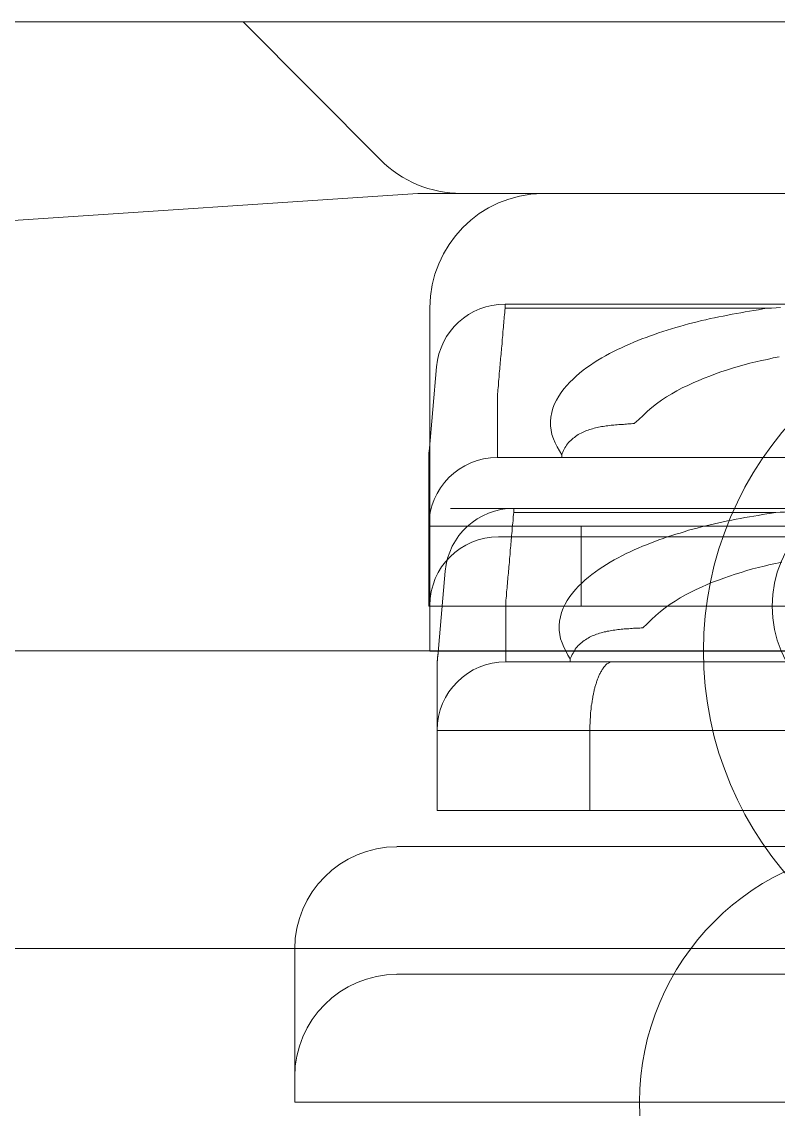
# Model space of a CAD drawing. Units: millimetres at full size, sheet at 1:30. Extents: x -17796 to 21385, y -23279 to 7734.
# Drawn here: x -4498.77 to -4465.73, y -2883.62 to -2836.11 of the extents above; entities that cross this region are included whole.
import ezdxf

# ---------------------------------------------------------------- set-up
doc = ezdxf.new("R2010")
doc.units = ezdxf.units.MM
doc.header["$LTSCALE"] = 30
doc.linetypes.add('DASHED2', pattern=[3, 2, -1])
doc.linetypes.add('USER9', pattern=[2.3, 2, -0.1, 0.1, -0.1])
for name, color, linetype, lineweight in [('0-C_0_4P', 4, 'Continuous', 18), ('1-F_衛生陶器・住設', 2, 'USER9', 18), ('3-B_仕上線（タイル・', 7, 'Continuous', 18), ('7-C_B2', 1, 'Continuous', 18), ('E-8_緑点線', 7, 'DASHED2', 9)]:
    doc.layers.add(name, color=color, linetype=linetype, lineweight=lineweight)

# ---------------------------------------------------------------- blocks, each defined once
blk = doc.blocks.new('1')
at = {"layer": 'E-8_緑点線'}
for p, q in [((679.41, -136.27), (18.22, -136.27)), ((551.25, -142.3), (545.26, -136.27)), ((419.52, -152.69), (552.88, -143.77)), ((552.88, -143.77), (632.53, -143.77)), ((556.69, -148.61), (561.09, -148.61)), ((556.69, -148.61), (561.09, -148.61)), ((556.69, -148.61), (556.69, -148.79)), ((561.09, -148.61), (562.16, -148.61)), ((561.09, -148.61), (562.16, -148.61)), ((562.16, -148.61), (570.97, -148.61)), ((562.16, -148.61), (570.97, -148.61)), ((562.16, -148.61), (570.97, -148.61)), ((562.16, -148.61), (570.97, -148.61)), ((553.41, -148.76), (553.41, -163.77)), ((556.69, -148.79), (568.14, -148.79)), ((553.7, -151.35), (553.38, -155.07)), ((553.7, -151.35), (553.38, -155.07)), ((556.36, -155.19), (556.36, -152.62)), ((556.36, -155.19), (556.36, -152.62)), ((553.36, -158.01), (553.36, -155.31)), ((553.36, -158.01), (553.36, -155.31)), ((556.36, -155.19), (556.36, -155.31)), ((556.36, -155.19), (556.36, -155.31)), ((559.17, -155.31), (556.36, -155.31)), ((561.02, -155.31), (559.17, -155.31)), ((561.02, -155.31), (559.17, -155.31)), ((561.02, -155.31), (564.05, -155.31)), ((561.02, -155.31), (564.05, -155.31)), ((564.05, -155.31), (569.13, -155.31)), ((564.05, -155.31), (569.13, -155.31)), ((557.07, -157.53), (557.6, -157.53)), ((557.07, -157.53), (557.07, -157.71)), ((557.07, -157.53), (557.6, -157.53)), ((557.07, -157.53), (557.07, -157.71)), ((557.07, -157.53), (557.6, -157.53)), ((568.52, -157.71), (557.07, -157.71)), ((568.52, -157.71), (557.07, -157.71)), ((557.6, -157.53), (564.53, -157.53)), ((557.6, -157.53), (564.53, -157.53)), ((557.6, -157.53), (564.53, -157.53)), ((557.6, -157.53), (564.53, -157.53)), ((570.61, -157.53), (564.53, -157.53)), ((570.61, -157.53), (564.53, -157.53)), ((553.36, -158.01), (553.36, -158.31)), ((553.36, -158.01), (553.36, -158.31)), ((553.36, -161.81), (553.36, -158.31)), ((553.36, -161.81), (553.36, -158.31)), ((560.02, -158.31), (554.36, -158.31)), ((560.02, -158.31), (554.36, -158.31)), ((586.69, -158.31), (560.02, -158.31)), ((560.02, -161.81), (560.02, -158.31)), ((560.02, -161.81), (560.02, -158.31)), ((586.69, -158.31), (560.02, -158.31)), ((590.41, -158.77), (556.41, -158.77)), ((554.08, -160.27), (553.75, -163.99)), ((554.08, -160.27), (553.75, -163.99)), ((553.36, -161.81), (560.02, -161.81)), ((593.36, -161.81), (553.36, -161.81)), ((553.36, -161.81), (560.02, -161.81)), ((586.69, -161.81), (560.02, -161.81)), ((586.69, -161.81), (560.02, -161.81)), ((556.73, -162.48), (556.73, -164.11)), ((553.41, -163.77), (593.41, -163.77)), ((553.73, -166.93), (553.73, -164.23)), ((556.73, -164.11), (556.73, -164.23)), ((559.54, -164.23), (556.73, -164.23)), ((559.54, -164.23), (556.73, -164.23)), ((561.4, -164.23), (559.54, -164.23)), ((564.43, -164.23), (561.4, -164.23)), ((569.5, -164.23), (564.43, -164.23)), ((553.73, -167.23), (553.73, -166.93)), ((553.73, -170.73), (553.73, -167.23)), ((560.4, -170.73), (560.4, -167.23)), ((560.4, -167.23), (587.07, -167.23)), ((560.4, -170.73), (560.4, -167.23)), ((560.4, -170.73), (553.73, -170.73)), ((553.73, -170.73), (593.73, -170.73)), ((560.4, -170.73), (587.07, -170.73)), ((560.4, -170.73), (587.07, -170.73)), ((595.49, -172.31), (551.97, -172.31)), ((547.51, -176.78), (547.51, -183.47)), ((551.97, -177.89), (595.49, -177.89)), ((547.51, -183.47), (599.96, -183.47))]:
    blk.add_line(p, q, dxfattribs=at)
for points in [[(556.69, -148.61), (561.09, -148.61), (562.16, -148.61)], [(556.69, -148.61), (556.69, -148.79), (568.14, -148.79)], [(556.69, -148.61), (561.09, -148.61), (562.16, -148.61)], [(568.14, -148.79), (568.33, -148.78), (568.53, -148.77), (568.72, -148.76)], [(568.14, -148.79), (568.33, -148.78), (568.53, -148.77), (568.72, -148.76)], [(556.69, -148.79), (556.68, -148.88), (556.68, -148.98), (556.67, -149.07), (556.66, -149.16), (556.65, -149.25), (556.64, -149.34), (556.64, -149.43), (556.63, -149.52), (556.62, -149.61), (556.61, -149.71), (556.6, -149.8), (556.6, -149.89), (556.59, -149.98), (556.58, -150.07), (556.57, -150.16), (556.56, -150.25), (556.56, -150.34), (556.55, -150.44), (556.54, -150.53), (556.53, -150.62), (556.52, -150.71), (556.52, -150.8), (556.51, -150.89), (556.5, -150.98), (556.49, -151.07), (556.48, -151.16), (556.48, -151.26), (556.47, -151.35), (556.46, -151.44), (556.45, -151.53), (556.44, -151.62), (556.44, -151.71), (556.43, -151.8), (556.42, -151.89), (556.41, -151.99), (556.4, -152.08), (556.4, -152.17), (556.39, -152.26), (556.38, -152.35)], [(556.69, -148.79), (556.68, -148.88), (556.68, -148.98), (556.67, -149.07), (556.66, -149.16), (556.65, -149.25), (556.64, -149.34), (556.64, -149.43), (556.63, -149.52), (556.62, -149.61), (556.61, -149.71), (556.6, -149.8), (556.6, -149.89), (556.59, -149.98), (556.58, -150.07), (556.57, -150.16), (556.56, -150.25), (556.56, -150.34), (556.55, -150.44), (556.54, -150.53), (556.53, -150.62), (556.52, -150.71), (556.52, -150.8), (556.51, -150.89), (556.5, -150.98), (556.49, -151.07), (556.48, -151.16), (556.48, -151.26), (556.47, -151.35), (556.46, -151.44), (556.45, -151.53), (556.44, -151.62), (556.44, -151.71), (556.43, -151.8), (556.42, -151.89), (556.41, -151.99), (556.4, -152.08), (556.4, -152.17), (556.39, -152.26), (556.38, -152.35)], [(568.14, -148.79), (567.95, -148.82), (567.76, -148.86), (567.56, -148.89), (567.37, -148.92), (567.18, -148.95), (566.99, -148.99), (566.8, -149.02), (566.61, -149.05), (566.42, -149.09), (566.22, -149.13), (566.03, -149.16), (565.84, -149.2), (565.65, -149.24), (565.46, -149.29), (565.27, -149.33), (565.08, -149.38), (564.9, -149.42), (564.71, -149.47), (564.52, -149.52), (564.33, -149.58), (564.15, -149.63), (563.96, -149.69), (563.77, -149.74), (563.59, -149.8), (563.4, -149.86), (563.22, -149.93), (563.04, -149.99), (562.85, -150.06), (562.67, -150.13), (562.49, -150.2), (562.31, -150.27), (562.13, -150.35), (561.96, -150.43), (561.78, -150.51), (561.6, -150.59), (561.43, -150.68), (561.26, -150.77), (561.08, -150.86), (560.92, -150.96)], [(568.14, -148.79), (567.95, -148.82), (567.76, -148.86), (567.56, -148.89), (567.37, -148.92), (567.18, -148.95), (566.99, -148.99), (566.8, -149.02), (566.61, -149.05), (566.42, -149.09), (566.22, -149.13), (566.03, -149.16), (565.84, -149.2), (565.65, -149.24), (565.46, -149.29), (565.27, -149.33), (565.08, -149.38), (564.9, -149.42), (564.71, -149.47), (564.52, -149.52), (564.33, -149.58), (564.15, -149.63), (563.96, -149.69), (563.77, -149.74), (563.59, -149.8), (563.4, -149.86), (563.22, -149.93), (563.04, -149.99), (562.85, -150.06), (562.67, -150.13), (562.49, -150.2), (562.31, -150.27), (562.13, -150.35), (561.96, -150.43), (561.78, -150.51), (561.6, -150.59), (561.43, -150.68), (561.26, -150.77), (561.08, -150.86), (560.92, -150.96)], [(568.66, -150.91), (568.4, -150.96), (568.15, -151.02), (567.89, -151.07), (567.64, -151.13), (567.38, -151.19), (567.13, -151.26), (566.87, -151.33), (566.62, -151.41), (566.37, -151.49), (566.12, -151.57), (565.88, -151.66), (565.63, -151.75), (565.39, -151.84), (565.15, -151.94), (564.91, -152.05)], [(568.66, -150.91), (568.4, -150.96), (568.15, -151.02), (567.89, -151.07), (567.64, -151.13), (567.38, -151.19), (567.13, -151.26), (566.87, -151.33), (566.62, -151.41), (566.37, -151.49), (566.12, -151.57), (565.88, -151.66), (565.63, -151.75), (565.39, -151.84), (565.15, -151.94), (564.91, -152.05)], [(560.92, -150.96), (560.75, -151.06), (560.58, -151.16), (560.42, -151.27), (560.26, -151.38), (560.1, -151.5), (559.95, -151.62), (559.8, -151.75), (559.66, -151.88), (559.52, -152.02), (559.39, -152.16), (559.26, -152.31), (559.14, -152.47), (559.04, -152.63), (558.94, -152.8), (558.85, -152.97), (558.78, -153.16), (558.73, -153.34), (558.69, -153.54), (558.67, -153.73), (558.68, -153.93), (558.7, -154.12), (558.74, -154.31), (558.81, -154.49), (558.88, -154.67), (558.97, -154.84), (559.07, -155.02), (559.17, -155.19)], [(560.92, -150.96), (560.75, -151.06), (560.58, -151.16), (560.42, -151.27), (560.26, -151.38), (560.1, -151.5), (559.95, -151.62), (559.8, -151.75), (559.66, -151.88), (559.52, -152.02), (559.39, -152.16), (559.26, -152.31), (559.14, -152.47), (559.04, -152.63), (558.94, -152.8), (558.85, -152.97), (558.78, -153.16), (558.73, -153.34), (558.69, -153.54), (558.67, -153.73), (558.68, -153.93), (558.7, -154.12), (558.74, -154.31), (558.81, -154.49), (558.88, -154.67), (558.97, -154.84), (559.07, -155.02), (559.17, -155.19)], [(556.38, -152.35), (556.37, -152.44), (556.36, -152.53), (556.36, -152.62)], [(556.38, -152.35), (556.37, -152.44), (556.36, -152.53), (556.36, -152.62)], [(564.91, -152.05), (564.67, -152.16), (564.43, -152.27), (564.2, -152.39), (563.97, -152.52), (563.74, -152.66), (563.52, -152.8), (563.31, -152.96), (563.11, -153.12), (562.91, -153.29), (562.72, -153.47), (562.53, -153.65), (562.33, -153.83)], [(564.91, -152.05), (564.67, -152.16), (564.43, -152.27), (564.2, -152.39), (563.97, -152.52), (563.74, -152.66), (563.52, -152.8), (563.31, -152.96), (563.11, -153.12), (562.91, -153.29), (562.72, -153.47), (562.53, -153.65), (562.33, -153.83)], [(562.33, -153.83), (562.27, -153.83), (562.2, -153.84), (562.13, -153.84), (562.06, -153.84), (561.99, -153.85), (561.93, -153.85), (561.86, -153.86), (561.79, -153.86), (561.72, -153.87), (561.66, -153.87), (561.59, -153.88), (561.52, -153.88), (561.45, -153.89), (561.38, -153.89), (561.32, -153.9), (561.25, -153.91), (561.18, -153.92), (561.11, -153.93), (561.05, -153.94), (560.98, -153.95), (560.91, -153.96), (560.84, -153.97), (560.78, -153.98), (560.71, -154), (560.64, -154.01), (560.58, -154.03), (560.51, -154.05), (560.45, -154.07), (560.38, -154.09), (560.32, -154.11), (560.25, -154.13), (560.19, -154.16), (560.13, -154.19), (560.07, -154.21), (560.01, -154.24), (559.95, -154.28), (559.89, -154.31), (559.83, -154.35), (559.77, -154.39)], [(562.33, -153.83), (562.27, -153.83), (562.2, -153.84), (562.13, -153.84), (562.06, -153.84), (561.99, -153.85), (561.93, -153.85), (561.86, -153.86), (561.79, -153.86), (561.72, -153.87), (561.66, -153.87), (561.59, -153.88), (561.52, -153.88), (561.45, -153.89), (561.38, -153.89), (561.32, -153.9), (561.25, -153.91), (561.18, -153.92), (561.11, -153.93), (561.05, -153.94), (560.98, -153.95), (560.91, -153.96), (560.84, -153.97), (560.78, -153.98), (560.71, -154), (560.64, -154.01), (560.58, -154.03), (560.51, -154.05), (560.45, -154.07), (560.38, -154.09), (560.32, -154.11), (560.25, -154.13), (560.19, -154.16), (560.13, -154.19), (560.07, -154.21), (560.01, -154.24), (559.95, -154.28), (559.89, -154.31), (559.83, -154.35), (559.77, -154.39)], [(559.77, -154.39), (559.72, -154.43), (559.66, -154.47), (559.61, -154.52), (559.56, -154.56), (559.51, -154.61), (559.47, -154.66), (559.42, -154.71), (559.38, -154.77), (559.35, -154.83), (559.31, -154.88), (559.28, -154.94), (559.25, -155), (559.22, -155.07), (559.19, -155.13), (559.17, -155.19)], [(559.77, -154.39), (559.72, -154.43), (559.66, -154.47), (559.61, -154.52), (559.56, -154.56), (559.51, -154.61), (559.47, -154.66), (559.42, -154.71), (559.38, -154.77), (559.35, -154.83), (559.31, -154.88), (559.28, -154.94), (559.25, -155), (559.22, -155.07), (559.19, -155.13), (559.17, -155.19)], [(553.36, -155.19), (553.36, -155.19), (553.36, -155.19), (553.36, -155.19), (553.36, -155.19), (553.36, -155.2), (553.36, -155.2), (553.36, -155.2), (553.36, -155.2), (553.36, -155.2), (553.36, -155.21), (553.36, -155.21), (553.36, -155.21), (553.36, -155.21), (553.36, -155.21), (553.36, -155.21), (553.36, -155.22), (553.36, -155.22), (553.36, -155.22), (553.36, -155.22), (553.36, -155.22), (553.36, -155.23), (553.36, -155.23), (553.36, -155.23), (553.36, -155.23), (553.36, -155.23), (553.36, -155.24), (553.36, -155.24), (553.36, -155.24), (553.36, -155.24), (553.36, -155.24), (553.36, -155.25), (553.36, -155.25), (553.36, -155.25), (553.36, -155.25), (553.36, -155.25), (553.36, -155.25), (553.36, -155.26), (553.36, -155.26), (553.36, -155.26)], [(553.36, -155.19), (553.36, -155.19), (553.36, -155.19), (553.36, -155.19), (553.36, -155.19), (553.36, -155.2), (553.36, -155.2), (553.36, -155.2), (553.36, -155.2), (553.36, -155.2), (553.36, -155.21), (553.36, -155.21), (553.36, -155.21), (553.36, -155.21), (553.36, -155.21), (553.36, -155.21), (553.36, -155.22), (553.36, -155.22), (553.36, -155.22), (553.36, -155.22), (553.36, -155.22), (553.36, -155.23), (553.36, -155.23), (553.36, -155.23), (553.36, -155.23), (553.36, -155.23), (553.36, -155.24), (553.36, -155.24), (553.36, -155.24), (553.36, -155.24), (553.36, -155.24), (553.36, -155.25), (553.36, -155.25), (553.36, -155.25), (553.36, -155.25), (553.36, -155.25), (553.36, -155.25), (553.36, -155.26), (553.36, -155.26), (553.36, -155.26)], [(553.36, -155.26), (553.36, -155.26), (553.36, -155.26), (553.36, -155.27), (553.36, -155.27), (553.36, -155.27), (553.36, -155.27), (553.36, -155.27), (553.36, -155.28), (553.36, -155.28), (553.36, -155.28), (553.36, -155.28), (553.36, -155.28), (553.36, -155.29), (553.36, -155.29), (553.36, -155.29), (553.36, -155.29), (553.36, -155.29), (553.36, -155.3), (553.36, -155.3), (553.36, -155.3), (553.36, -155.3), (553.36, -155.3), (553.36, -155.3), (553.36, -155.31), (553.36, -155.31), (553.36, -155.31), (553.36, -155.31)], [(553.36, -155.26), (553.36, -155.26), (553.36, -155.26), (553.36, -155.27), (553.36, -155.27), (553.36, -155.27), (553.36, -155.27), (553.36, -155.27), (553.36, -155.28), (553.36, -155.28), (553.36, -155.28), (553.36, -155.28), (553.36, -155.28), (553.36, -155.29), (553.36, -155.29), (553.36, -155.29), (553.36, -155.29), (553.36, -155.29), (553.36, -155.3), (553.36, -155.3), (553.36, -155.3), (553.36, -155.3), (553.36, -155.3), (553.36, -155.3), (553.36, -155.31), (553.36, -155.31), (553.36, -155.31), (553.36, -155.31)], [(559.17, -155.3), (559.17, -155.31), (559.17, -155.31), (559.17, -155.31), (556.36, -155.31)], [(559.17, -155.19), (559.17, -155.19), (559.17, -155.2), (559.17, -155.2), (559.17, -155.2), (559.17, -155.21), (559.17, -155.21), (559.17, -155.21), (559.17, -155.21), (559.17, -155.22), (559.17, -155.22), (559.17, -155.22), (559.17, -155.23), (559.17, -155.23), (559.17, -155.23), (559.17, -155.23), (559.17, -155.24), (559.17, -155.24), (559.17, -155.24), (559.17, -155.25), (559.17, -155.25), (559.17, -155.25), (559.17, -155.26), (559.17, -155.26), (559.17, -155.26), (559.17, -155.26), (559.17, -155.27), (559.17, -155.27), (559.17, -155.27), (559.17, -155.28), (559.17, -155.28), (559.17, -155.28), (559.17, -155.28), (559.17, -155.29), (559.17, -155.29), (559.17, -155.29), (559.17, -155.3), (559.17, -155.3), (559.17, -155.3), (559.17, -155.3)], [(559.17, -155.19), (559.17, -155.19), (559.17, -155.2), (559.17, -155.2), (559.17, -155.2), (559.17, -155.21), (559.17, -155.21), (559.17, -155.21), (559.17, -155.21), (559.17, -155.22), (559.17, -155.22), (559.17, -155.22), (559.17, -155.23), (559.17, -155.23), (559.17, -155.23), (559.17, -155.23), (559.17, -155.24), (559.17, -155.24), (559.17, -155.24), (559.17, -155.25), (559.17, -155.25), (559.17, -155.25), (559.17, -155.26), (559.17, -155.26), (559.17, -155.26), (559.17, -155.26), (559.17, -155.27), (559.17, -155.27), (559.17, -155.27), (559.17, -155.28), (559.17, -155.28), (559.17, -155.28), (559.17, -155.28), (559.17, -155.29), (559.17, -155.29), (559.17, -155.29), (559.17, -155.3), (559.17, -155.3), (559.17, -155.3), (559.17, -155.3)], [(559.17, -155.3), (559.17, -155.31), (559.17, -155.31), (559.17, -155.31)], [(554.31, -157.53), (557.07, -157.53), (557.6, -157.53)], [(557.07, -157.71), (557.06, -157.8), (557.05, -157.9), (557.04, -157.99), (557.04, -158.08), (557.03, -158.17), (557.02, -158.26), (557.01, -158.35), (557, -158.44), (557, -158.53), (556.99, -158.63), (556.98, -158.72), (556.97, -158.81), (556.96, -158.9), (556.96, -158.99), (556.95, -159.08), (556.94, -159.17), (556.93, -159.26), (556.92, -159.36), (556.92, -159.45), (556.91, -159.54), (556.9, -159.63), (556.89, -159.72), (556.88, -159.81), (556.88, -159.9), (556.87, -159.99), (556.86, -160.08), (556.85, -160.18), (556.84, -160.27), (556.84, -160.36), (556.83, -160.45), (556.82, -160.54), (556.81, -160.63), (556.8, -160.72), (556.8, -160.81), (556.79, -160.91), (556.78, -161), (556.77, -161.09), (556.76, -161.18), (556.76, -161.27)], [(557.07, -157.71), (557.06, -157.8), (557.05, -157.9), (557.04, -157.99), (557.04, -158.08), (557.03, -158.17), (557.02, -158.26), (557.01, -158.35), (557, -158.44), (557, -158.53), (556.99, -158.63), (556.98, -158.72), (556.97, -158.81), (556.96, -158.9), (556.96, -158.99), (556.95, -159.08), (556.94, -159.17), (556.93, -159.26), (556.92, -159.36), (556.92, -159.45), (556.91, -159.54), (556.9, -159.63), (556.89, -159.72), (556.88, -159.81), (556.88, -159.9), (556.87, -159.99), (556.86, -160.08), (556.85, -160.18), (556.84, -160.27), (556.84, -160.36), (556.83, -160.45), (556.82, -160.54), (556.81, -160.63), (556.8, -160.72), (556.8, -160.81), (556.79, -160.91), (556.78, -161), (556.77, -161.09), (556.76, -161.18), (556.76, -161.27)], [(563.41, -158.91), (563.6, -158.85), (563.78, -158.78), (563.97, -158.72), (564.15, -158.66), (564.34, -158.61), (564.52, -158.55), (564.71, -158.49), (564.9, -158.44), (565.09, -158.39), (565.27, -158.34), (565.46, -158.29), (565.65, -158.25), (565.84, -158.2), (566.03, -158.16), (566.22, -158.12), (566.41, -158.08), (566.6, -158.04), (566.79, -158), (566.98, -157.97), (567.17, -157.93), (567.37, -157.9), (567.56, -157.87), (567.75, -157.84), (567.94, -157.8), (568.13, -157.77), (568.33, -157.74), (568.52, -157.71)], [(563.41, -158.91), (563.6, -158.85), (563.78, -158.78), (563.97, -158.72), (564.15, -158.66), (564.34, -158.61), (564.52, -158.55), (564.71, -158.49), (564.9, -158.44), (565.09, -158.39), (565.27, -158.34), (565.46, -158.29), (565.65, -158.25), (565.84, -158.2), (566.03, -158.16), (566.22, -158.12), (566.41, -158.08), (566.6, -158.04), (566.79, -158), (566.98, -157.97), (567.17, -157.93), (567.37, -157.9), (567.56, -157.87), (567.75, -157.84), (567.94, -157.8), (568.13, -157.77), (568.33, -157.74), (568.52, -157.71)], [(571.86, -157.53), (570.61, -157.53), (564.53, -157.53)], [(571.86, -157.53), (570.61, -157.53), (564.53, -157.53)], [(571.41, -157.6), (571.22, -157.6), (571.03, -157.61), (570.83, -157.61), (570.64, -157.62), (570.45, -157.62), (570.25, -157.63), (570.06, -157.63), (569.87, -157.64), (569.68, -157.65), (569.48, -157.66), (569.29, -157.67), (569.1, -157.68), (568.9, -157.69), (568.71, -157.7), (568.52, -157.71)], [(571.41, -157.6), (571.22, -157.6), (571.03, -157.61), (570.83, -157.61), (570.64, -157.62), (570.45, -157.62), (570.25, -157.63), (570.06, -157.63), (569.87, -157.64), (569.68, -157.65), (569.48, -157.66), (569.29, -157.67), (569.1, -157.68), (568.9, -157.69), (568.71, -157.7), (568.52, -157.71)], [(553.43, -158.31), (553.4, -158.31), (553.38, -158.31), (553.36, -158.31)], [(553.43, -158.31), (553.4, -158.31), (553.38, -158.31), (553.36, -158.31)], [(554.36, -158.31), (554.33, -158.31), (554.31, -158.31), (554.28, -158.31), (554.26, -158.31), (554.24, -158.31), (554.21, -158.31), (554.19, -158.31), (554.17, -158.31), (554.14, -158.31), (554.12, -158.31), (554.09, -158.31), (554.07, -158.31), (554.05, -158.31), (554.02, -158.31), (554, -158.31), (553.98, -158.31), (553.95, -158.31), (553.93, -158.31), (553.9, -158.31), (553.88, -158.31), (553.86, -158.31), (553.83, -158.31), (553.81, -158.31), (553.78, -158.31), (553.76, -158.31), (553.74, -158.31), (553.71, -158.31), (553.69, -158.31), (553.67, -158.31), (553.64, -158.31), (553.62, -158.31), (553.59, -158.31), (553.57, -158.31), (553.55, -158.31), (553.52, -158.31), (553.5, -158.31), (553.48, -158.31), (553.45, -158.31), (553.43, -158.31)], [(554.36, -158.31), (554.33, -158.31), (554.31, -158.31), (554.28, -158.31), (554.26, -158.31), (554.24, -158.31), (554.21, -158.31), (554.19, -158.31), (554.17, -158.31), (554.14, -158.31), (554.12, -158.31), (554.09, -158.31), (554.07, -158.31), (554.05, -158.31), (554.02, -158.31), (554, -158.31), (553.98, -158.31), (553.95, -158.31), (553.93, -158.31), (553.9, -158.31), (553.88, -158.31), (553.86, -158.31), (553.83, -158.31), (553.81, -158.31), (553.78, -158.31), (553.76, -158.31), (553.74, -158.31), (553.71, -158.31), (553.69, -158.31), (553.67, -158.31), (553.64, -158.31), (553.62, -158.31), (553.59, -158.31), (553.57, -158.31), (553.55, -158.31), (553.52, -158.31), (553.5, -158.31), (553.48, -158.31), (553.45, -158.31), (553.43, -158.31)], [(559.54, -164.11), (559.44, -163.94), (559.35, -163.76), (559.26, -163.59), (559.18, -163.41), (559.12, -163.23), (559.08, -163.04), (559.05, -162.85), (559.05, -162.65), (559.07, -162.46), (559.11, -162.27), (559.16, -162.08), (559.23, -161.89), (559.32, -161.72), (559.41, -161.55), (559.52, -161.38), (559.64, -161.23), (559.77, -161.08), (559.9, -160.93), (560.04, -160.8), (560.18, -160.67), (560.33, -160.54), (560.48, -160.42), (560.64, -160.3), (560.8, -160.19), (560.96, -160.08), (561.13, -159.98), (561.29, -159.88), (561.46, -159.78), (561.63, -159.69), (561.8, -159.6), (561.98, -159.51), (562.15, -159.43), (562.33, -159.35), (562.51, -159.27), (562.69, -159.19), (562.87, -159.12), (563.05, -159.05), (563.23, -158.98), (563.41, -158.91)], [(559.54, -164.11), (559.44, -163.94), (559.35, -163.76), (559.26, -163.59), (559.18, -163.41), (559.12, -163.23), (559.08, -163.04), (559.05, -162.85), (559.05, -162.65), (559.07, -162.46), (559.11, -162.27), (559.16, -162.08), (559.23, -161.89), (559.32, -161.72), (559.41, -161.55), (559.52, -161.38), (559.64, -161.23), (559.77, -161.08), (559.9, -160.93), (560.04, -160.8), (560.18, -160.67), (560.33, -160.54), (560.48, -160.42), (560.64, -160.3), (560.8, -160.19), (560.96, -160.08), (561.13, -159.98), (561.29, -159.88), (561.46, -159.78), (561.63, -159.69), (561.8, -159.6), (561.98, -159.51), (562.15, -159.43), (562.33, -159.35), (562.51, -159.27), (562.69, -159.19), (562.87, -159.12), (563.05, -159.05), (563.23, -158.98), (563.41, -158.91)], [(562.71, -162.75), (562.9, -162.57), (563.09, -162.38), (563.28, -162.21), (563.48, -162.04), (563.68, -161.87), (563.9, -161.72), (564.12, -161.58), (564.34, -161.44), (564.57, -161.31), (564.81, -161.19), (565.04, -161.08), (565.28, -160.97), (565.52, -160.86), (565.76, -160.76), (566.01, -160.67), (566.25, -160.58), (566.5, -160.49), (566.75, -160.41), (567, -160.33), (567.25, -160.25), (567.5, -160.18), (567.76, -160.12), (568.01, -160.05), (568.27, -159.99), (568.52, -159.94), (568.78, -159.88)], [(562.71, -162.75), (562.9, -162.57), (563.09, -162.38), (563.28, -162.21), (563.48, -162.04), (563.68, -161.87), (563.9, -161.72), (564.12, -161.58), (564.34, -161.44), (564.57, -161.31), (564.81, -161.19), (565.04, -161.08), (565.28, -160.97), (565.52, -160.86), (565.76, -160.76), (566.01, -160.67), (566.25, -160.58), (566.5, -160.49), (566.75, -160.41), (567, -160.33), (567.25, -160.25), (567.5, -160.18), (567.76, -160.12), (568.01, -160.05), (568.27, -159.99), (568.52, -159.94), (568.78, -159.88)], [(556.76, -161.27), (556.75, -161.36), (556.74, -161.45), (556.73, -161.54)], [(556.76, -161.27), (556.75, -161.36), (556.74, -161.45), (556.73, -161.54)], [(556.73, -162.48), (556.73, -162.45), (556.73, -162.42), (556.73, -162.39), (556.73, -162.36), (556.73, -162.33), (556.73, -162.3), (556.73, -162.26), (556.73, -162.23), (556.73, -162.2), (556.73, -162.17), (556.73, -162.14), (556.73, -162.11), (556.73, -162.08), (556.73, -162.05), (556.73, -162.01), (556.73, -161.98), (556.73, -161.95), (556.73, -161.92), (556.73, -161.89), (556.73, -161.86), (556.73, -161.83), (556.73, -161.79), (556.73, -161.76), (556.73, -161.73), (556.73, -161.7), (556.73, -161.67), (556.73, -161.64), (556.73, -161.61), (556.73, -161.58), (556.73, -161.54)], [(556.73, -162.48), (556.73, -162.45), (556.73, -162.42), (556.73, -162.39), (556.73, -162.36), (556.73, -162.33), (556.73, -162.3), (556.73, -162.26), (556.73, -162.23), (556.73, -162.2), (556.73, -162.17), (556.73, -162.14), (556.73, -162.11), (556.73, -162.08), (556.73, -162.05), (556.73, -162.01), (556.73, -161.98), (556.73, -161.95), (556.73, -161.92), (556.73, -161.89), (556.73, -161.86), (556.73, -161.83), (556.73, -161.79), (556.73, -161.76), (556.73, -161.73), (556.73, -161.7), (556.73, -161.67), (556.73, -161.64), (556.73, -161.61), (556.73, -161.58), (556.73, -161.54)], [(556.73, -162.48), (556.73, -164.11), (556.73, -164.23)], [(559.54, -164.11), (559.57, -164.05), (559.6, -163.99), (559.63, -163.92), (559.66, -163.86), (559.69, -163.8), (559.72, -163.75), (559.76, -163.69), (559.8, -163.63), (559.84, -163.58), (559.89, -163.53), (559.94, -163.48), (559.99, -163.44), (560.04, -163.39), (560.09, -163.35), (560.15, -163.31), (560.21, -163.27), (560.26, -163.23), (560.32, -163.2), (560.38, -163.16), (560.44, -163.13), (560.5, -163.1), (560.57, -163.08), (560.63, -163.05), (560.69, -163.03), (560.76, -163.01), (560.82, -162.99), (560.89, -162.97), (560.95, -162.95), (561.02, -162.93), (561.09, -162.92), (561.15, -162.9), (561.22, -162.89), (561.29, -162.88), (561.35, -162.87), (561.42, -162.86), (561.49, -162.85), (561.56, -162.84), (561.62, -162.83), (561.69, -162.82)], [(559.54, -164.11), (559.57, -164.05), (559.6, -163.99), (559.63, -163.92), (559.66, -163.86), (559.69, -163.8), (559.72, -163.75), (559.76, -163.69), (559.8, -163.63), (559.84, -163.58), (559.89, -163.53), (559.94, -163.48), (559.99, -163.44), (560.04, -163.39), (560.09, -163.35), (560.15, -163.31), (560.21, -163.27), (560.26, -163.23), (560.32, -163.2), (560.38, -163.16), (560.44, -163.13), (560.5, -163.1), (560.57, -163.08), (560.63, -163.05), (560.69, -163.03), (560.76, -163.01), (560.82, -162.99), (560.89, -162.97), (560.95, -162.95), (561.02, -162.93), (561.09, -162.92), (561.15, -162.9), (561.22, -162.89), (561.29, -162.88), (561.35, -162.87), (561.42, -162.86), (561.49, -162.85), (561.56, -162.84), (561.62, -162.83), (561.69, -162.82)], [(561.69, -162.82), (561.76, -162.81), (561.83, -162.81), (561.9, -162.8), (561.96, -162.8), (562.03, -162.79), (562.1, -162.79), (562.17, -162.78), (562.24, -162.78), (562.3, -162.77), (562.37, -162.77), (562.44, -162.76), (562.51, -162.76), (562.58, -162.76), (562.64, -162.75), (562.71, -162.75)], [(561.69, -162.82), (561.76, -162.81), (561.83, -162.81), (561.9, -162.8), (561.96, -162.8), (562.03, -162.79), (562.1, -162.79), (562.17, -162.78), (562.24, -162.78), (562.3, -162.77), (562.37, -162.77), (562.44, -162.76), (562.51, -162.76), (562.58, -162.76), (562.64, -162.75), (562.71, -162.75)], [(553.74, -164.18), (553.74, -164.18), (553.74, -164.18), (553.73, -164.19), (553.73, -164.19), (553.73, -164.19), (553.73, -164.19), (553.73, -164.19), (553.73, -164.2), (553.73, -164.2), (553.73, -164.2), (553.73, -164.2), (553.73, -164.2), (553.73, -164.21), (553.73, -164.21), (553.73, -164.21), (553.73, -164.21), (553.73, -164.21), (553.73, -164.22), (553.73, -164.22), (553.73, -164.22), (553.73, -164.22), (553.73, -164.22), (553.73, -164.22), (553.73, -164.23), (553.73, -164.23), (553.73, -164.23), (553.73, -164.23)], [(553.74, -164.18), (553.74, -164.18), (553.74, -164.18), (553.73, -164.19), (553.73, -164.19), (553.73, -164.19), (553.73, -164.19), (553.73, -164.19), (553.73, -164.2), (553.73, -164.2), (553.73, -164.2), (553.73, -164.2), (553.73, -164.2), (553.73, -164.21), (553.73, -164.21), (553.73, -164.21), (553.73, -164.21), (553.73, -164.21), (553.73, -164.22), (553.73, -164.22), (553.73, -164.22), (553.73, -164.22), (553.73, -164.22), (553.73, -164.22), (553.73, -164.23), (553.73, -164.23), (553.73, -164.23), (553.73, -164.23)], [(553.73, -167.23), (553.73, -166.93), (553.73, -164.23)], [(553.74, -164.11), (553.74, -164.11), (553.74, -164.11), (553.74, -164.11), (553.74, -164.11), (553.74, -164.12), (553.74, -164.12), (553.74, -164.12), (553.74, -164.12), (553.74, -164.12), (553.74, -164.13), (553.74, -164.13), (553.74, -164.13), (553.74, -164.13), (553.74, -164.13), (553.74, -164.13), (553.74, -164.14), (553.74, -164.14), (553.74, -164.14), (553.74, -164.14), (553.74, -164.14), (553.74, -164.15), (553.74, -164.15), (553.74, -164.15), (553.74, -164.15), (553.74, -164.15), (553.74, -164.16), (553.74, -164.16), (553.74, -164.16), (553.74, -164.16), (553.74, -164.16), (553.74, -164.17), (553.74, -164.17), (553.74, -164.17), (553.74, -164.17), (553.74, -164.17), (553.74, -164.17), (553.74, -164.18), (553.74, -164.18), (553.74, -164.18)], [(553.74, -164.11), (553.74, -164.11), (553.74, -164.11), (553.74, -164.11), (553.74, -164.11), (553.74, -164.12), (553.74, -164.12), (553.74, -164.12), (553.74, -164.12), (553.74, -164.12), (553.74, -164.13), (553.74, -164.13), (553.74, -164.13), (553.74, -164.13), (553.74, -164.13), (553.74, -164.13), (553.74, -164.14), (553.74, -164.14), (553.74, -164.14), (553.74, -164.14), (553.74, -164.14), (553.74, -164.15), (553.74, -164.15), (553.74, -164.15), (553.74, -164.15), (553.74, -164.15), (553.74, -164.16), (553.74, -164.16), (553.74, -164.16), (553.74, -164.16), (553.74, -164.16), (553.74, -164.17), (553.74, -164.17), (553.74, -164.17), (553.74, -164.17), (553.74, -164.17), (553.74, -164.17), (553.74, -164.18), (553.74, -164.18), (553.74, -164.18)], [(559.54, -164.12), (559.54, -164.12), (559.54, -164.11), (559.54, -164.11)], [(559.54, -164.12), (559.54, -164.12), (559.54, -164.11), (559.54, -164.11)], [(559.54, -164.23), (559.54, -164.23), (559.54, -164.23), (559.54, -164.22), (559.54, -164.22), (559.54, -164.22), (559.54, -164.22), (559.54, -164.21), (559.54, -164.21), (559.54, -164.21), (559.54, -164.2), (559.54, -164.2), (559.54, -164.2), (559.54, -164.2), (559.54, -164.19), (559.54, -164.19), (559.54, -164.19), (559.54, -164.18), (559.54, -164.18), (559.54, -164.18), (559.54, -164.18), (559.54, -164.17), (559.54, -164.17), (559.54, -164.17), (559.54, -164.16), (559.54, -164.16), (559.54, -164.16), (559.54, -164.15), (559.54, -164.15), (559.54, -164.15), (559.54, -164.15), (559.54, -164.14), (559.54, -164.14), (559.54, -164.14), (559.54, -164.13), (559.54, -164.13), (559.54, -164.13), (559.54, -164.13), (559.54, -164.12), (559.54, -164.12)], [(559.54, -164.23), (559.54, -164.23), (559.54, -164.23), (559.54, -164.22), (559.54, -164.22), (559.54, -164.22), (559.54, -164.22), (559.54, -164.21), (559.54, -164.21), (559.54, -164.21), (559.54, -164.2), (559.54, -164.2), (559.54, -164.2), (559.54, -164.2), (559.54, -164.19), (559.54, -164.19), (559.54, -164.19), (559.54, -164.18), (559.54, -164.18), (559.54, -164.18), (559.54, -164.18), (559.54, -164.17), (559.54, -164.17), (559.54, -164.17), (559.54, -164.16), (559.54, -164.16), (559.54, -164.16), (559.54, -164.15), (559.54, -164.15), (559.54, -164.15), (559.54, -164.15), (559.54, -164.14), (559.54, -164.14), (559.54, -164.14), (559.54, -164.13), (559.54, -164.13), (559.54, -164.13), (559.54, -164.13), (559.54, -164.12), (559.54, -164.12)], [(577.96, -164.23), (569.5, -164.23), (564.43, -164.23), (561.4, -164.23), (559.54, -164.23)], [(561.4, -164.23), (561.36, -164.23), (561.32, -164.24), (561.28, -164.25), (561.25, -164.27), (561.21, -164.29), (561.18, -164.31), (561.14, -164.33), (561.11, -164.36), (561.08, -164.38), (561.06, -164.41), (561.03, -164.44), (561.01, -164.47), (560.98, -164.51), (560.96, -164.54), (560.94, -164.57), (560.92, -164.61), (560.9, -164.64), (560.88, -164.67), (560.86, -164.71), (560.84, -164.75), (560.82, -164.78), (560.81, -164.82), (560.79, -164.85), (560.77, -164.89), (560.76, -164.93), (560.74, -164.96), (560.73, -165), (560.72, -165.04), (560.7, -165.08), (560.69, -165.11), (560.68, -165.15), (560.67, -165.19), (560.66, -165.23), (560.64, -165.27), (560.63, -165.3), (560.62, -165.34), (560.61, -165.38), (560.6, -165.42), (560.59, -165.46)], [(561.4, -164.23), (561.36, -164.23), (561.32, -164.24), (561.28, -164.25), (561.25, -164.27), (561.21, -164.29), (561.18, -164.31), (561.14, -164.33), (561.11, -164.36), (561.08, -164.38), (561.06, -164.41), (561.03, -164.44), (561.01, -164.47), (560.98, -164.51), (560.96, -164.54), (560.94, -164.57), (560.92, -164.61), (560.9, -164.64), (560.88, -164.67), (560.86, -164.71), (560.84, -164.75), (560.82, -164.78), (560.81, -164.82), (560.79, -164.85), (560.77, -164.89), (560.76, -164.93), (560.74, -164.96), (560.73, -165), (560.72, -165.04), (560.7, -165.08), (560.69, -165.11), (560.68, -165.15), (560.67, -165.19), (560.66, -165.23), (560.64, -165.27), (560.63, -165.3), (560.62, -165.34), (560.61, -165.38), (560.6, -165.42), (560.59, -165.46)], [(560.59, -165.46), (560.58, -165.5), (560.57, -165.54), (560.57, -165.57), (560.56, -165.61), (560.55, -165.65), (560.54, -165.69), (560.53, -165.73), (560.53, -165.77), (560.52, -165.81), (560.51, -165.85), (560.51, -165.89), (560.5, -165.93), (560.49, -165.97), (560.49, -166), (560.48, -166.04), (560.48, -166.08), (560.47, -166.12), (560.46, -166.16), (560.46, -166.2), (560.46, -166.24), (560.45, -166.28), (560.45, -166.32), (560.44, -166.36), (560.44, -166.4), (560.43, -166.44), (560.43, -166.48), (560.43, -166.52), (560.42, -166.56), (560.42, -166.6), (560.42, -166.64), (560.42, -166.68), (560.41, -166.72), (560.41, -166.76), (560.41, -166.8), (560.41, -166.84), (560.41, -166.87), (560.41, -166.91), (560.41, -166.95), (560.4, -166.99)], [(560.59, -165.46), (560.58, -165.5), (560.57, -165.54), (560.57, -165.57), (560.56, -165.61), (560.55, -165.65), (560.54, -165.69), (560.53, -165.73), (560.53, -165.77), (560.52, -165.81), (560.51, -165.85), (560.51, -165.89), (560.5, -165.93), (560.49, -165.97), (560.49, -166), (560.48, -166.04), (560.48, -166.08), (560.47, -166.12), (560.46, -166.16), (560.46, -166.2), (560.46, -166.24), (560.45, -166.28), (560.45, -166.32), (560.44, -166.36), (560.44, -166.4), (560.43, -166.44), (560.43, -166.48), (560.43, -166.52), (560.42, -166.56), (560.42, -166.6), (560.42, -166.64), (560.42, -166.68), (560.41, -166.72), (560.41, -166.76), (560.41, -166.8), (560.41, -166.84), (560.41, -166.87), (560.41, -166.91), (560.41, -166.95), (560.4, -166.99)], [(556.46, -167.23), (556.36, -167.23), (556.26, -167.23), (556.16, -167.23), (556.06, -167.23), (555.95, -167.23), (555.85, -167.23), (555.75, -167.23), (555.65, -167.23), (555.55, -167.23), (555.45, -167.23), (555.35, -167.23), (555.25, -167.23), (555.15, -167.23), (555.05, -167.23), (554.94, -167.23), (554.84, -167.23), (554.74, -167.23), (554.64, -167.23), (554.54, -167.23), (554.44, -167.23), (554.34, -167.23), (554.24, -167.23), (554.14, -167.23), (554.04, -167.23), (553.93, -167.23), (553.83, -167.23), (553.73, -167.23)], [(560.4, -170.73), (553.73, -170.73), (553.73, -167.23)], [(556.46, -167.23), (556.36, -167.23), (556.26, -167.23), (556.16, -167.23), (556.06, -167.23), (555.95, -167.23), (555.85, -167.23), (555.75, -167.23), (555.65, -167.23), (555.55, -167.23), (555.45, -167.23), (555.35, -167.23), (555.25, -167.23), (555.15, -167.23), (555.05, -167.23), (554.94, -167.23), (554.84, -167.23), (554.74, -167.23), (554.64, -167.23), (554.54, -167.23), (554.44, -167.23), (554.34, -167.23), (554.24, -167.23), (554.14, -167.23), (554.04, -167.23), (553.93, -167.23), (553.83, -167.23), (553.73, -167.23)], [(560.4, -167.23), (560.3, -167.23), (560.2, -167.23), (560.1, -167.23), (560, -167.23), (559.89, -167.23), (559.79, -167.23), (559.69, -167.23), (559.59, -167.23), (559.49, -167.23), (559.39, -167.23), (559.29, -167.23), (559.19, -167.23), (559.09, -167.23), (558.99, -167.23), (558.88, -167.23), (558.78, -167.23), (558.68, -167.23), (558.58, -167.23), (558.48, -167.23), (558.38, -167.23), (558.28, -167.23), (558.18, -167.23), (558.08, -167.23), (557.97, -167.23), (557.87, -167.23), (557.77, -167.23), (557.67, -167.23), (557.57, -167.23), (557.47, -167.23), (557.37, -167.23), (557.27, -167.23), (557.17, -167.23), (557.07, -167.23), (556.96, -167.23), (556.86, -167.23), (556.76, -167.23), (556.66, -167.23), (556.56, -167.23), (556.46, -167.23)], [(560.4, -167.23), (560.3, -167.23), (560.2, -167.23), (560.1, -167.23), (560, -167.23), (559.89, -167.23), (559.79, -167.23), (559.69, -167.23), (559.59, -167.23), (559.49, -167.23), (559.39, -167.23), (559.29, -167.23), (559.19, -167.23), (559.09, -167.23), (558.99, -167.23), (558.88, -167.23), (558.78, -167.23), (558.68, -167.23), (558.58, -167.23), (558.48, -167.23), (558.38, -167.23), (558.28, -167.23), (558.18, -167.23), (558.08, -167.23), (557.97, -167.23), (557.87, -167.23), (557.77, -167.23), (557.67, -167.23), (557.57, -167.23), (557.47, -167.23), (557.37, -167.23), (557.27, -167.23), (557.17, -167.23), (557.07, -167.23), (556.96, -167.23), (556.86, -167.23), (556.76, -167.23), (556.66, -167.23), (556.56, -167.23), (556.46, -167.23)], [(560.4, -166.99), (560.4, -167.03), (560.4, -167.07), (560.4, -167.11), (560.4, -167.15), (560.4, -167.19), (560.4, -167.23)], [(560.4, -166.99), (560.4, -167.03), (560.4, -167.07), (560.4, -167.11), (560.4, -167.15), (560.4, -167.19), (560.4, -167.23)], [(560.4, -167.23), (587.07, -167.23), (592.73, -167.23)], [(599.96, -176.78), (599.96, -183.47), (547.51, -183.47), (547.51, -176.78)]]:
    blk.add_lwpolyline(points, dxfattribs=at)
for centre, radius in [((573.36, -161.81), 5), ((573.73, -183.47), 11.16)]:
    blk.add_circle(centre, radius, dxfattribs=at)
for centre, radius, start, end in [((554.78, -138.77), 5, 225.0005, 270.0003), ((558.41, -148.77), 5.001, 91.0832, 179.9206), ((556.69, -151.61), 3, 90, 175), ((556.69, -151.61), 3, 90, 175), ((556.6, -155.48), 3.254, 170.6047, 174.7396), ((556.6, -155.48), 3.254, 170.6047, 174.7396), ((556.36, -158.31), 3, 90, 180), ((556.36, -158.31), 3, 90, 180), ((557.07, -160.53), 3, 90, 175), ((557.07, -160.53), 3, 90, 175), ((556.41, -161.77), 3, 90, 180), ((556.98, -164.4), 3.254, 170.6047, 172.7567), ((556.98, -164.4), 3.254, 170.6047, 172.7567), ((556.73, -167.23), 3, 90, 180), ((556.73, -167.23), 3, 90, 180), ((556.98, -164.4), 3.254, 172.7567, 174.7396), ((556.98, -164.4), 3.254, 172.7567, 174.7396), ((551.97, -176.78), 4.464, 90, 180), ((551.97, -176.78), 4.464, 90, 180), ((551.97, -182.36), 4.464, 90, 180)]:
    blk.add_arc(centre, radius, start, end, dxfattribs=at)

msp = doc.modelspace()

# ---------------------------------------------------------------- linework, layer by layer
at = {"layer": '0-C_0_4P'}
msp.add_line((-3664.12, -2863.6), (-6241.62, -2863.6), dxfattribs=at)
at = {"layer": '1-F_衛生陶器・住設'}
msp.add_line((-7005.42, -2863.6), (1844.09, -2863.6), dxfattribs=at)
at = {"layer": '3-B_仕上線（タイル・', "color": 6}
msp.add_line((-4523.99, -2863.6), (-4471.49, -2863.6), dxfattribs=at)
at = {"layer": '3-B_仕上線（タイル・'}
msp.add_circle((-4453.99, -2863.6), 15, dxfattribs=at)
at = {"layer": '7-C_B2'}
msp.add_line((-3670.12, -2876.6), (-6241.62, -2876.6), dxfattribs=at)

# ---------------------------------------------------------------- block references
at = {"layer": 'E-8_緑点線'}
msp.add_blockref('1', (-5034.35, -2699.84), dxfattribs=at)

doc.saveas('drawing.dxf')
